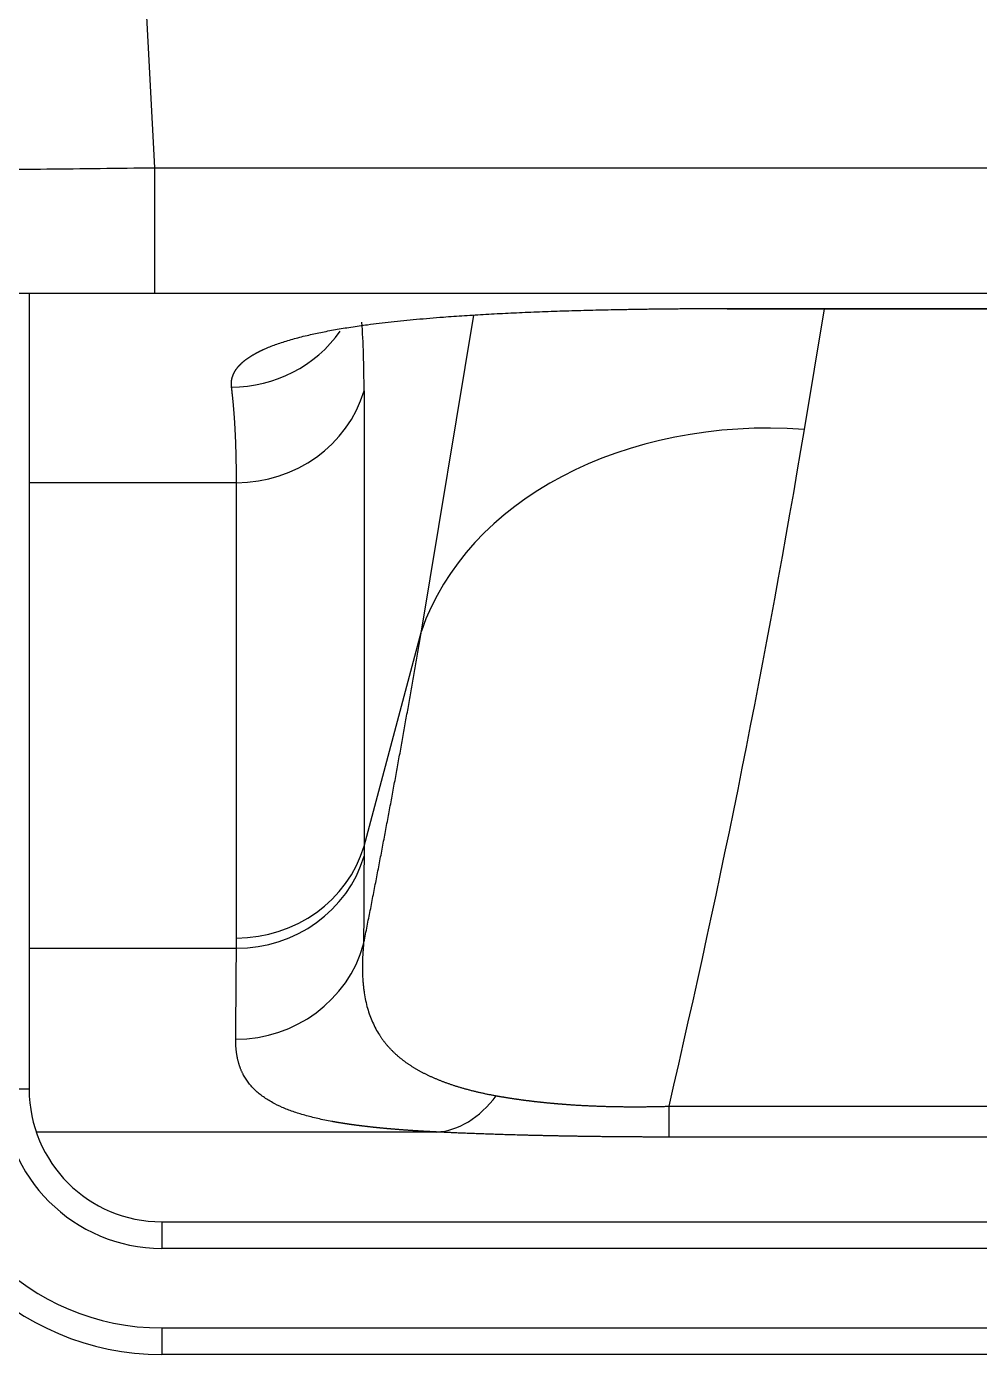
# Model space of a CAD drawing. Header units: millimetres. Extents: x 6110 to 6704, y -2661 to -1821.
# Drawn here: x 6238.11 to 6247.09, y -1881.63 to -1869.11 of the extents above; entities that cross this region are included whole.
import ezdxf

# ---------------------------------------------------------------- set-up
doc = ezdxf.new("R2010")
doc.units = ezdxf.units.MM
doc.header["$LTSCALE"] = 0.1
doc.linetypes.add('HIDDEN2', pattern=[4.762499999999999, 3.175, -1.5875])
doc.layers.add('1', color=4, linetype='HIDDEN2', lineweight=13)

msp = doc.modelspace()

# ---------------------------------------------------------------- linework, layer by layer
at = {"layer": '1', "color": 7, "linetype": 'Continuous', "lineweight": -3}
for p, q in [((6238.571747945783, -1856.288666154085), (6239.313483359177, -1870.441820963183)), ((6239.313483359178, -1870.441820963185), (6239.313483359178, -1871.626401017881)), ((6239.313483359178, -1870.441820963183), (6322.024459092246, -1870.441820963183)), ((6239.313483359178, -1871.626401017879), (6235.568622603846, -1871.626401017879)), ((6238.132416895454, -1871.626401017879), (6238.132416895454, -1879.126401017879)), ((6322.024459092246, -1871.626401017879), (6239.313483359178, -1871.626401017879)), ((6241.830967427177, -1874.80959874554), (6242.326267404786, -1871.832616092015)), ((6244.713175635257, -1871.768452024427), (6244.713175635257, -1871.773187057978)), ((6244.713175635257, -1871.768452024427), (6321.55165815525, -1871.768452024427)), ((6244.713175635257, -1871.773187057978), (6321.55165815525, -1871.773187057978)), ((6245.628574302629, -1871.773179545908), (6245.439849443963, -1872.907503502978)), ((6241.290375526855, -1872.543489120284), (6241.290375526855, -1876.834572709279)), ((6240.08741485459, -1873.410495497905), (6238.132398863782, -1873.410495497905)), ((6240.087414854591, -1877.7015790869), (6240.08741485459, -1873.410495497905)), ((6241.290375526853, -1876.834572709275), (6241.830967427181, -1874.809598745517)), ((6238.132374013162, -1877.797439526428), (6240.087038793758, -1877.797439526428)), ((6238.132416895454, -1879.126401017879), (6237.882416895454, -1879.126401017879)), ((6244.162794788049, -1879.286861292004), (6244.162794788049, -1879.577592656548)), ((6244.162794788048, -1879.286861292002), (6252.286743196752, -1879.286861292002)), ((6241.974260410793, -1879.53014155975), (6238.199441328035, -1879.53014155975)), ((6252.430443678273, -1879.577592656547), (6244.162794788048, -1879.577592656547)), ((6239.382416895455, -1880.376401017881), (6239.382416895455, -1880.626401017881)), ((6239.382416895454, -1880.376401017879), (6313.833940332955, -1880.376401017879)), ((6313.823752832955, -1880.626401017879), (6239.382416895454, -1880.626401017879)), ((6239.382416895455, -1881.376401017881), (6239.382416895455, -1881.626401017881)), ((6239.382416895454, -1881.376401017879), (6313.798284082955, -1881.376401017879)), ((6313.790643457955, -1881.626401017879), (6239.382416895454, -1881.626401017879))]:
    msp.add_line(p, q, dxfattribs=at)
for radius in [2.5, 2.25, 1.5, 1.25]:
    msp.add_arc((6239.382416895458, -1879.126401017879), radius, 180, 270, dxfattribs=at)
for centre, major_axis, ratio, start_param, end_param in [((6240.04107635172, -1871.290511627235), (-1.241062771638736, -0.1492085682941141), 0.976081207055975, 1.453979830173285, 2.415565129908322), ((6230.348390336237, -1909.449924769618), (-10.49138143864425, -38.7408596218387), 0.080218279877828, 2.853610141140693, 2.91413522854262), ((6240.087414852515, -1872.21996531405), (-1.25, 0), 0.9524241471993221, 1.570796326794857, 2.866384074976301), ((6245.439849443963, -1875.780170164674), (3.699151122338584, -0.6154518454771276), 0.7617009710630863, 1.696853502708882, 3.013416033281073), ((6240.087414854617, -1876.511048902915), (1.25, 0), 0.9524241471993221, 4.71238898038465, 6.00797672856875), ((6240.087038793758, -1876.606909342429), (-1.249961650251246, 0.00979147083847996), 0.9524214328746785, 1.578256902614751, 2.874608673165201), ((6240.080621893901, -1877.435965026355), (-1.249964162766945, 0.009465294413267397), 0.9752932842386219, 1.578181554721037, 2.880761836150688), ((6241.974260410791, -1878.281854641307), (-0.06078867897734493, -1.248521019650126), 0.6802000232027375, 0.07145787887024942, 0.7919103728012787)]:
    msp.add_ellipse(centre, major_axis=major_axis, ratio=ratio, start_param=start_param, end_param=end_param, dxfattribs=at)
for points, degree, knots in [([(6234.416805230513, -1870.453450284906), (6234.41942503519, -1870.453590887388), (6234.422096313691, -1870.45373056634), (6234.458954942105, -1870.455608978952), (6234.501145190609, -1870.457202081357), (6234.600565755817, -1870.46007550115), (6234.657795262361, -1870.461355852935), (6234.786118252101, -1870.463598733037), (6234.857210953803, -1870.464561299474), (6235.012001924826, -1870.46617703849), (6235.095699451047, -1870.466830251903), (6235.274382249969, -1870.467847994362), (6235.369366825889, -1870.468212566012), (6235.569268118652, -1870.468684759143), (6235.674187015359, -1870.468792424132), (6235.892572401627, -1870.468792267794), (6236.007626913292, -1870.468684493412), (6236.248877374603, -1870.46821215538), (6236.375073510513, -1870.467847548199), (6236.637857500731, -1870.466829787504), (6236.774445471469, -1870.466176591363), (6237.057090818669, -1870.464560918256), (6237.203148231428, -1870.463598400433), (6237.503635225708, -1870.461355627743), (6237.658064753343, -1870.460075334731), (6237.974024040922, -1870.457202022495), (6238.135553647251, -1870.455608968847), (6238.464269531972, -1870.452129705769), (6238.631455548267, -1870.450243466701), (6238.969875271093, -1870.446212927925), (6239.141108599387, -1870.444068604471), (6239.313483359178, -1870.441820963183)], 3, [0, 0, 0, 0, 0.00566449301910497, 0.00566449301910497, 0.07668845780345461, 0.07668845780345461, 0.1477124225878043, 0.1477124225878043, 0.2187363873721539, 0.2187363873721539, 0.2897603521565035, 0.2897603521565035, 0.3607843169408532, 0.3607843169408532, 0.4318082817252029, 0.4318082817252029, 0.5028322465095525, 0.5028322465095525, 0.5738562112939022, 0.5738562112939022, 0.6448801760782518, 0.6448801760782518, 0.7159041408626015, 0.7159041408626015, 0.786928105646951, 0.786928105646951, 0.8579520704313007, 0.8579520704313007, 0.9289760352156503, 0.9289760352156503, 1, 1, 1, 1]), ([(6240.04107635172, -1872.511024188223), (6240.040920785344, -1872.509725439526), (6240.040609779221, -1872.507128999292), (6240.040221005882, -1872.503246258741), (6240.03988940831, -1872.499374258462), (6240.039620540183, -1872.495513719947), (6240.039412915188, -1872.491664427562), (6240.039266931118, -1872.487826416488), (6240.039182481514, -1872.483999654789), (6240.039159594875, -1872.480184128501), (6240.03919826358, -1872.47637981886), (6240.039298489674, -1872.472586708398), (6240.039460272617, -1872.46880477931), (6240.039683612558, -1872.465034013891), (6240.039968509463, -1872.461274394418), (6240.040314963347, -1872.457525903185), (6240.04072297421, -1872.453788522492), (6240.041192542059, -1872.450062234645), (6240.041723666898, -1872.446347021962), (6240.042316348729, -1872.442642866765), (6240.042970587558, -1872.438949751387), (6240.043686383387, -1872.435267658168), (6240.044463736222, -1872.431596569457), (6240.045302646065, -1872.42793646761), (6240.046203112919, -1872.424287334992), (6240.04716513679, -1872.420649153977), (6240.048188717678, -1872.417021906945), (6240.049273855589, -1872.413405576287), (6240.050420550527, -1872.4098001444), (6240.051628802492, -1872.406205593691), (6240.052898611488, -1872.402621906574), (6240.054229977519, -1872.399049065473), (6240.055622900586, -1872.395487052819), (6240.057077380694, -1872.391935851051), (6240.058593417843, -1872.388395442618), (6240.060171012038, -1872.384865809977), (6240.061810163279, -1872.381346935592), (6240.06351087157, -1872.377838801938), (6240.065273136912, -1872.374341391497), (6240.067096959307, -1872.370854686758), (6240.068982338757, -1872.367378670222), (6240.070929275265, -1872.363913324396), (6240.072937768831, -1872.360458631797), (6240.075007819458, -1872.357014574949), (6240.077139427146, -1872.353581136386), (6240.079332591897, -1872.350158298651), (6240.081587313712, -1872.346746044293), (6240.083903592591, -1872.343344355872), (6240.086281428537, -1872.339953215958), (6240.08872082155, -1872.336572607126), (6240.09122177163, -1872.333202511963), (6240.09378427878, -1872.329842913062), (6240.096408342997, -1872.326493793028), (6240.099093964283, -1872.323155134471), (6240.101841142638, -1872.319826920013), (6240.104649878062, -1872.316509132284), (6240.107520170556, -1872.313201753921), (6240.110452020119, -1872.309904767573), (6240.11344542675, -1872.306618155895), (6240.11650039045, -1872.303341901552), (6240.119616911217, -1872.300075987218), (6240.122794989052, -1872.296820395577), (6240.126034623952, -1872.29357510932), (6240.129335815918, -1872.290340111149), (6240.132698564949, -1872.287115383772), (6240.136122871042, -1872.283900909909), (6240.139608734198, -1872.280696672289), (6240.143156154413, -1872.277502653646), (6240.146765131688, -1872.274318836729), (6240.150435666021, -1872.271145204291), (6240.154167757408, -1872.267981739098), (6240.157961405849, -1872.264828423922), (6240.161816611341, -1872.261685241545), (6240.165733373883, -1872.258552174761), (6240.169711693473, -1872.255429206368), (6240.173751570106, -1872.252316319178), (6240.177853003783, -1872.249213496009), (6240.182015994498, -1872.24612071969), (6240.186240542251, -1872.243037973058), (6240.190526647038, -1872.23996523896), (6240.194874308855, -1872.236902500254), (6240.199283527701, -1872.233849739803), (6240.20375430357, -1872.230806940482), (6240.208286636462, -1872.227774085177), (6240.212880526372, -1872.22475115678), (6240.217535973296, -1872.221738138195), (6240.222252977231, -1872.218735012333), (6240.227031538173, -1872.215741762116), (6240.231871656118, -1872.212758370475), (6240.236773331062, -1872.209784820351), (6240.241736563001, -1872.206821094694), (6240.246761351931, -1872.203867176462), (6240.251847697848, -1872.200923048625), (6240.256995600747, -1872.197988694162), (6240.262205060624, -1872.19506409606), (6240.267476077474, -1872.192149237316), (6240.272808651293, -1872.189244100938), (6240.278202782075, -1872.186348669943), (6240.283658469815, -1872.183462927356), (6240.289175714513, -1872.180586856213), (6240.294754516146, -1872.177720439559), (6240.300394874773, -1872.174863660452), (6240.306096790153, -1872.172016501947), (6240.311860263154, -1872.169178947154), (6240.317685290519, -1872.166350979026), (6240.323571884377, -1872.163532581142), (6240.329519999409, -1872.160723734793), (6240.335529804841, -1872.157924429864), (6240.355088791577, -1872.148936290113), (6240.389512631449, -1872.13402850176), (6240.441463830623, -1872.113714161064), (6240.496806603348, -1872.094095134739), (6240.555541771357, -1872.075154400867), (6240.617668790134, -1872.056874862583), (6240.683188495435, -1872.039239610513), (6240.769473049995, -1872.017944015043), (6240.879740879607, -1871.993724282705), (6241.018084734835, -1871.967467162419), (6241.165597482309, -1871.943207043028), (6241.304878609288, -1871.923310231898), (6241.432573259306, -1871.907073277476), (6241.546059650163, -1871.893941217421), (6241.663337253035, -1871.881587753048), (6241.784409469649, -1871.869980048223), (6241.909275813123, -1871.859086058394), (6242.059006667007, -1871.847202658085), (6242.235027859499, -1871.834804083588), (6242.438970241009, -1871.822411559232), (6242.648367190191, -1871.811501185149), (6242.86273303341, -1871.801999679416), (6243.081836619957, -1871.793813548043), (6243.305477863112, -1871.786863463846), (6243.533974887541, -1871.781072062732), (6243.699438610385, -1871.77774689596), (6243.799025910155, -1871.776019345301), (6243.831229571251, -1871.775481843533), (6243.863466096367, -1871.774964802142), (6243.895735614272, -1871.774468118104), (6243.92803809022, -1871.773991694198), (6243.960373533263, -1871.7735354365), (6243.992741940719, -1871.773099255055), (6244.02514331305, -1871.772683063696), (6244.057577649871, -1871.772286780094), (6244.090044951025, -1871.771910325748), (6244.122545216293, -1871.77155362598), (6244.155078445475, -1871.771216609944), (6244.187644638362, -1871.77089921062), (6244.220243794749, -1871.770601364818), (6244.25287591443, -1871.770323013176), (6244.285540997201, -1871.77006410016), (6244.318239042857, -1871.769824574067), (6244.350970051195, -1871.769604387017), (6244.383734022013, -1871.769403494976), (6244.416530955109, -1871.769221857681), (6244.449360850284, -1871.769059438916), (6244.482223707341, -1871.768916205484), (6244.515119526083, -1871.768792131034), (6244.548048306316, -1871.76868718179), (6244.581010047845, -1871.768601369845), (6244.61400475049, -1871.768534554047), (6244.64703241403, -1871.768487184019), (6244.680093038402, -1871.768457519802), (6244.70214460191, -1871.7684538568), (6244.713175635257, -1871.768452024427)], 3, [0, 0, 0, 0, 0.002385901416843766, 0.004769860750149167, 0.007151905462588233, 0.009532063083109046, 0.01191036120618849, 0.01428682749107853, 0.01666148966103632, 0.01903437550256077, 0.02140551286459208, 0.02377492965772589, 0.02614265385340786, 0.02850871348311038, 0.0308731366375048, 0.03323595146563749, 0.03559718617406098, 0.03795686902600353, 0.04031502834048976, 0.04267169249146113, 0.0450268899069135, 0.04738064906796346, 0.04973299850799148, 0.05208396681168803, 0.05443358261415922, 0.05678187459999855, 0.05912887150232536, 0.06147460210184114, 0.06381909522591123, 0.06616237974753354, 0.0685044845844475, 0.07084543869806939, 0.07318527109257435, 0.0755240108138549, 0.07786168694854548, 0.08019832862297215, 0.0825339650022099, 0.08486862528895399, 0.08720233872258665, 0.08953513457806442, 0.0918670421649222, 0.09419809082618559, 0.0965283099373408, 0.09885772890523933, 0.1011863771670743, 0.1035142841892463, 0.1058414794663374, 0.1081679925199667, 0.1104938528977776, 0.1128190901722557, 0.11514373393968, 0.1174678138190093, 0.1197913594507581, 0.1221144004958926, 0.1244369666347207, 0.1267590875657416, 0.1290807930045559, 0.1314021126827132, 0.1337230763465899, 0.136043713756249, 0.1383640546843136, 0.1406841289148164, 0.1430039662420658, 0.1453235964694882, 0.1476430494085106, 0.1499623548773792, 0.1522815427000386, 0.1546006427049731, 0.1569196847240446, 0.1592386985913717, 0.1615577141421387, 0.1638767612114832, 0.166195869633309, 0.1685150692391645, 0.1708343898570766, 0.1731538613104013, 0.1754735134166818, 0.1777933759864855, 0.1801134788222828, 0.1824338517172746, 0.1847545244542607, 0.1870755268045007, 0.1893968885265744, 0.1917186393652445, 0.194040809050309, 0.1963634272954984, 0.1986865237973221, 0.2010101282339554, 0.2033342702641142, 0.2056589795259365, 0.2079842856358741, 0.2103102181875707, 0.2126368067507824, 0.2149640808702522, 0.217292070064607, 0.2196208038253078, 0.2219503116155166, 0.2242806228690418, 0.2266117669892642, 0.2289437733480499, 0.231276671284704, 0.2336104901049069, 0.2359452590796578, 0.2382810074442427, 0.2406177643971801, 0.2429555590991941, 0.2452944206722111, 0.2476343781983068, 0.2499754607187162, 0.2679218717011362, 0.2858133577583589, 0.3036641485508275, 0.3214885712037452, 0.3393010164691639, 0.3571159041254131, 0.3749476480261458, 0.4063032830892424, 0.4374783931520652, 0.4685540453369581, 0.49961208562241, 0.52038673271613, 0.5411449901241984, 0.5619123190404032, 0.5827141473523433, 0.6035757767996995, 0.6245222924218241, 0.6558765410590576, 0.6870652093851948, 0.718173377109921, 0.7492867843996922, 0.7802808644991245, 0.8113772441362981, 0.8426581073164857, 0.8742041962634185, 0.8785331167310497, 0.8828608898116562, 0.8871877133915278, 0.8915137854872592, 0.8958393042186443, 0.900164467781524, 0.9044894744205653, 0.9088145224020118, 0.9131398099864264, 0.9174655354014255, 0.9217918968144401, 0.9261190923055284, 0.9304473198402292, 0.9347767772425152, 0.9391076621678232, 0.9434401720762166, 0.9477745042056662, 0.9521108555454968, 0.9564494228099893, 0.9607904024121748, 0.9651339904378355, 0.96948038261972, 0.973829774311996, 0.9781823604649543, 0.9825383355999878, 0.9868978937848426, 0.9912612286091768, 0.9956285331604264, 1, 1, 1, 1]), ([(6240.087414854592, -1873.410495497905), (6240.087413269163, -1873.405827436279), (6240.087410098278, -1873.396491224369), (6240.087384451272, -1873.382554940004), (6240.087343511329, -1873.368668321875), (6240.087285778484, -1873.354836286516), (6240.087211654665, -1873.341057546785), (6240.087121032172, -1873.327332477758), (6240.087013939863, -1873.313661009008), (6240.086890370006, -1873.300043189384), (6240.086750324671, -1873.286479035673), (6240.086593803306, -1873.272968573157), (6240.086420806058, -1873.259511824737), (6240.086231332886, -1873.246108813855), (6240.086025383804, -1873.232759563708), (6240.085802958806, -1873.219464097458), (6240.085564057894, -1873.206222438176), (6240.085308681068, -1873.193034608856), (6240.085036828328, -1873.179900632414), (6240.084748499673, -1873.166820531687), (6240.084443695105, -1873.153794329431), (6240.084122414622, -1873.140822048324), (6240.083784658224, -1873.127903710966), (6240.083430425912, -1873.115039339874), (6240.083059717687, -1873.102228957489), (6240.082672533547, -1873.089472586171), (6240.082268873493, -1873.076770248201), (6240.081848737525, -1873.064121965781), (6240.081412125642, -1873.051527761032), (6240.080959037845, -1873.038987655996), (6240.080489474134, -1873.026501672637), (6240.080003434508, -1873.014069832836), (6240.079500918969, -1873.001692158398), (6240.078981927515, -1872.989368671046), (6240.078446460147, -1872.977099392423), (6240.077894516865, -1872.964884344092), (6240.077326097668, -1872.952723547539), (6240.076741202558, -1872.940617024166), (6240.076139831534, -1872.928564795298), (6240.075521984594, -1872.916566882179), (6240.074887661741, -1872.904623305971), (6240.074236862974, -1872.892734087759), (6240.073569588291, -1872.880899248547), (6240.072885837695, -1872.869118809258), (6240.072185611185, -1872.857392790734), (6240.071468908761, -1872.845721213739), (6240.070735730422, -1872.834104098954), (6240.069986076169, -1872.822541466983), (6240.069219946002, -1872.811033338346), (6240.068437339921, -1872.799579733485), (6240.067638257925, -1872.788180672761), (6240.066822700015, -1872.776836176452), (6240.065990666191, -1872.765546264761), (6240.065142156453, -1872.754310957804), (6240.064277170801, -1872.743130275621), (6240.063395709234, -1872.732004238169), (6240.062497771753, -1872.720932865325), (6240.061583358358, -1872.709916176884), (6240.060652469049, -1872.698954192563), (6240.059705103826, -1872.688046931995), (6240.058741262687, -1872.677194414735), (6240.057760945636, -1872.666396660253), (6240.05676415267, -1872.655653687943), (6240.055750883789, -1872.644965517114), (6240.054721138994, -1872.634332166997), (6240.053674918287, -1872.623753656733), (6240.052612221658, -1872.613230005423), (6240.051533049145, -1872.602761231919), (6240.050437400601, -1872.592347355627), (6240.04932527658, -1872.581988393505), (6240.048196675015, -1872.571684371253), (6240.047051603618, -1872.561435281566), (6240.045890033604, -1872.551241239931), (6240.044712072411, -1872.541101903168), (6240.043517319054, -1872.531018639554), (6240.042307270091, -1872.520986429461), (6240.041486661712, -1872.514344966612), (6240.04107635172, -1872.511024188223)], 3, [0, 0, 0, 0, 0.01332243440347683, 0.02664512183478971, 0.03996806400290448, 0.05329126261669034, 0.06661471938490786, 0.07993843601622931, 0.09326241421921967, 0.1065866557023544, 0.1199111621739889, 0.133235935342402, 0.1465609769157381, 0.1598862886020671, 0.1732118721093453, 0.1865377291454166, 0.1998638614180355, 0.2131902706348273, 0.2265169585033364, 0.2398439267309851, 0.253171177025075, 0.2664987110928519, 0.2798265306413835, 0.2931546373776779, 0.306483033008616, 0.3198117192409494, 0.3331406977813622, 0.3464699703363847, 0.3597995386124351, 0.3731294043158705, 0.3864595691528712, 0.3997900348295179, 0.4131208030518163, 0.4264518755255924, 0.4397832539566063, 0.4531149400504679, 0.4664469355127119, 0.4797792420486915, 0.4931118613636923, 0.5064447951628571, 0.519778045151221, 0.533111613033681, 0.5464455005150363, 0.5597797092999303, 0.5731142410929069, 0.5864490975983795, 0.5997842805206415, 0.6131197915638567, 0.6264556324320616, 0.6397918048291749, 0.6531283104589793, 0.6664651510251325, 0.6798023282311629, 0.693139843780462, 0.706477699376317, 0.7198158967218524, 0.7331544375200946, 0.7464933234739145, 0.7598325562860512, 0.7731721376591277, 0.7865120692956243, 0.7998523528978645, 0.8131929901680836, 0.8265339828083577, 0.839875332520602, 0.8532170410066436, 0.866559109968138, 0.8799015411066182, 0.8932443361234601, 0.9065874967199243, 0.9199310245971295, 0.933274921456019, 0.9466191889974399, 0.959963828922072, 0.9733088429304813, 0.9866542327230308, 1, 1, 1, 1]), ([(6241.285926706617, -1877.759491036113), (6241.290916787891, -1877.73449894379), (6241.30089265037, -1877.68453629541), (6241.315779872762, -1877.609616779731), (6241.330602861884, -1877.5347564069), (6241.345356580339, -1877.459954987058), (6241.360042359653, -1877.385213053079), (6241.374659827211, -1877.310530943939), (6241.389209066602, -1877.235909050001), (6241.403690039519, -1877.161347747382), (6241.418102740454, -1877.086847415514), (6241.432447155307, -1877.012408432444), (6241.446723272462, -1876.938031176097), (6241.460931079822, -1876.863716023935), (6241.475070565607, -1876.789463353045), (6241.489141718139, -1876.715273540122), (6241.503144525902, -1876.641146961474), (6241.517078977526, -1876.567083993013), (6241.530945061792, -1876.493085010267), (6241.544742767634, -1876.419150388372), (6241.558472084137, -1876.345280502075), (6241.57213300054, -1876.271475725735), (6241.585725506236, -1876.197736433323), (6241.599249590769, -1876.124062998421), (6241.612705243847, -1876.050455794221), (6241.626092455325, -1875.97691519353), (6241.639411215221, -1875.903441568767), (6241.652661513709, -1875.830035291963), (6241.665843341123, -1875.756696734762), (6241.678956687952, -1875.683426268421), (6241.692001544859, -1875.610224263812), (6241.70497790262, -1875.537091091415), (6241.717885752348, -1875.464027121346), (6241.730725084674, -1875.391032723256), (6241.743495892782, -1875.3181082667), (6241.756198161124, -1875.245254119773), (6241.768831907455, -1875.172470654188), (6241.78139702624, -1875.099758226357), (6241.793893872085, -1875.02711724789), (6241.806321085907, -1874.954547922902), (6241.818683694592, -1874.882051226832), (6241.82687434126, -1874.833740774757), (6241.830967427185, -1874.80959874551)], 3, [0, 0, 0, 0, 0.02546005633656423, 0.05089817315231512, 0.07631421708674084, 0.1017080550955536, 0.127079554449482, 0.1524285827332432, 0.1777550078443741, 0.2030586979921621, 0.2283395216965511, 0.2535973477870155, 0.2788320454014822, 0.3040434839852438, 0.3292315332898361, 0.3543960633719948, 0.3795369445925679, 0.4046540476153814, 0.4297472434062131, 0.4548164032317424, 0.479861398658373, 0.5048821015512986, 0.5298783840733117, 0.5548501186838349, 0.579797178137821, 0.6047194354847063, 0.6296167640673179, 0.6544890375209008, 0.6793361297720308, 0.7041579150375222, 0.7289542678234846, 0.7537250629242045, 0.7784701754211654, 0.8031894806819795, 0.8278828543593981, 0.852550172390248, 0.8771913109944395, 0.9018061466739502, 0.926394556211788, 0.950956416671014, 0.9754916053937173, 1, 1, 1, 1]), ([(6241.290375526336, -1876.834572518422), (6241.290375544512, -1876.834579200715), (6241.290375559328, -1876.834584647569), (6241.290462443835, -1876.866527855615), (6241.29042192455, -1876.898479907591), (6241.290255212451, -1876.930433191229)], 3, [0, 0, 0, 0, 3.38820243362646e-05, 3.38820243362646e-05, 1, 1, 1, 1]), ([(6241.290255212451, -1876.930433191229), (6241.29022906239, -1876.935444802237), (6241.290176789028, -1876.945462896135), (6241.290098808954, -1876.960401204808), (6241.290021195084, -1876.975264916218), (6241.289943975597, -1876.990048384139), (6241.289867143335, -1877.004753339376), (6241.28979070059, -1877.019379538976), (6241.289714647126, -1877.033927267916), (6241.289638983381, -1877.048396669808), (6241.289563709611, -1877.062787925955), (6241.289488826118, -1877.077101207455), (6241.289414333191, -1877.091336688007), (6241.289340231119, -1877.105494540488), (6241.289266520193, -1877.11957493787), (6241.289193200699, -1877.133578052971), (6241.289120272922, -1877.147504058523), (6241.289047737147, -1877.161353127155), (6241.288975593659, -1877.175125431394), (6241.288903842737, -1877.188821143666), (6241.288832484664, -1877.202440436297), (6241.288761519717, -1877.215983481511), (6241.288690948176, -1877.229450451429), (6241.288620770317, -1877.242841518072), (6241.288550986415, -1877.256156853355), (6241.288481596744, -1877.269396629096), (6241.288412601577, -1877.282561017005), (6241.288344001186, -1877.295650188693), (6241.28827579584, -1877.308664315666), (6241.288207985811, -1877.321603569326), (6241.288140571364, -1877.334468120973), (6241.288073552766, -1877.347258141802), (6241.288006930283, -1877.359973802905), (6241.287940704179, -1877.372615275269), (6241.287874874715, -1877.385182729776), (6241.287809442156, -1877.397676337204), (6241.287744406759, -1877.410096268226), (6241.287679768784, -1877.422442693411), (6241.28761552849, -1877.43471578322), (6241.287551686133, -1877.44691570801), (6241.287488241969, -1877.459042638032), (6241.287425196251, -1877.471096743432), (6241.287362549233, -1877.483078194247), (6241.287300301167, -1877.49498716041), (6241.287238452303, -1877.506823811747), (6241.287177002891, -1877.518588317976), (6241.28711595318, -1877.530280848707), (6241.287055303415, -1877.541901573446), (6241.286995053845, -1877.55345066159), (6241.286935204713, -1877.564928282425), (6241.286875756263, -1877.576334605133), (6241.286816708737, -1877.587669798786), (6241.286758062377, -1877.598934032349), (6241.286699817423, -1877.610127474676), (6241.286641974115, -1877.621250294514), (6241.28658453269, -1877.632302660497), (6241.286527493385, -1877.643284741164), (6241.286470856436, -1877.654196704895), (6241.286414622076, -1877.665038720138), (6241.286358790544, -1877.67581095457), (6241.286303362058, -1877.68651357823), (6241.286248336894, -1877.697146751821), (6241.286193715118, -1877.70771067032), (6241.286139497574, -1877.718205400467), (6241.2860856822, -1877.728631486304), (6241.286032277751, -1877.7389876929), (6241.285979252673, -1877.74927941326), (6241.285944215636, -1877.756088392613), (6241.285926706617, -1877.759491036113)], 3, [0, 0, 0, 0, 0.01567082652975595, 0.0313256179270221, 0.046964377100267, 0.06258710693794003, 0.07819381030874095, 0.09378449006195146, 0.1093591490275748, 0.1249177900166651, 0.1404604158215995, 0.1559870292162546, 0.1714976329563208, 0.1869922297794985, 0.2024708224057685, 0.2179334135376289, 0.233380005860368, 0.2488106020422073, 0.2642252047346101, 0.2796238165725098, 0.2950064401745367, 0.3103730781431864, 0.3257237330651201, 0.3410584075113315, 0.3563771040374358, 0.3716798251837881, 0.3869665734758104, 0.4022373514240865, 0.417492161524695, 0.4327310062593073, 0.4479538880954577, 0.4631608094867823, 0.4783517728730695, 0.4935267806806797, 0.5086858353225611, 0.5238289391985241, 0.5389560946954244, 0.5540673041873574, 0.5691625700358482, 0.5842418945900462, 0.5993052801868607, 0.614352729151236, 0.6293842437962393, 0.644399826423313, 0.659399479322394, 0.6743832047721519, 0.6893510050400941, 0.7043028823828, 0.7192388390460575, 0.7341588772649896, 0.749062999264359, 0.7639512072585556, 0.7788235034518917, 0.7936798900386755, 0.8085203692034482, 0.8233449431211007, 0.8381536139570035, 0.8529463838671548, 0.8677232549984522, 0.8824842294886878, 0.8972293094667497, 0.911958497052818, 0.9266717943584409, 0.9413692034867275, 0.9560507265324448, 0.9707163655821813, 0.9853661227144905, 1, 1, 1, 1]), ([(6240.080621893901, -1878.655083337385), (6240.080648168256, -1878.651494946473), (6240.080700729542, -1878.644316447325), (6240.080780256234, -1878.633468035757), (6240.080860307995, -1878.622557234757), (6240.080940932704, -1878.61157836494), (6240.081022117522, -1878.600532860534), (6240.081103865893, -1878.589420248459), (6240.081186176893, -1878.578240567209), (6240.081269050768, -1878.566993718252), (6240.081352487454, -1878.555679639946), (6240.081436486968, -1878.544298260907), (6240.081521049304, -1878.53284951251), (6240.081606174464, -1878.521333325544), (6240.081691862449, -1878.509749631102), (6240.081778113258, -1878.49809836035), (6240.08186492689, -1878.486379444585), (6240.081952303347, -1878.474592815221), (6240.082040242628, -1878.462738403796), (6240.082128744733, -1878.450816141968), (6240.082217809661, -1878.438825961516), (6240.082307437415, -1878.426767794345), (6240.082397627992, -1878.414641572481), (6240.082488381393, -1878.402447228074), (6240.082579697618, -1878.390184693399), (6240.082671576666, -1878.377853900855), (6240.08276401854, -1878.365454782968), (6240.082857023237, -1878.352987272388), (6240.082950590758, -1878.340451301892), (6240.083044721103, -1878.327846804386), (6240.083139414272, -1878.315173712901), (6240.083234670265, -1878.302431960598), (6240.083330489082, -1878.289621480767), (6240.083426870723, -1878.276742206825), (6240.083523815189, -1878.26379407232), (6240.083621322478, -1878.250777010931), (6240.083719392591, -1878.237690956468), (6240.083818025529, -1878.224535842871), (6240.08391722129, -1878.211311604214), (6240.084016979875, -1878.198018174702), (6240.084117301285, -1878.184655488672), (6240.084218185518, -1878.171223480599), (6240.084319632576, -1878.157722085087), (6240.084421642457, -1878.144151236879), (6240.084524215163, -1878.13051087085), (6240.084627350692, -1878.116800922014), (6240.084731049045, -1878.103021325519), (6240.084835310223, -1878.089172016651), (6240.084940134225, -1878.075252930833), (6240.08504552105, -1878.061264003627), (6240.0851514707, -1878.047205170734), (6240.085257983174, -1878.033076367993), (6240.085365058471, -1878.018877531382), (6240.085472696594, -1878.004608597021), (6240.085580897539, -1877.990269501172), (6240.085689661309, -1877.975860180234), (6240.085798987903, -1877.961380570761), (6240.085908877321, -1877.946830609399), (6240.086019329562, -1877.932210233132), (6240.086130344631, -1877.917519378358), (6240.08624192251, -1877.902757984339), (6240.086354063264, -1877.887925980336), (6240.086466766654, -1877.873023333637), (6240.086580033569, -1877.858049870204), (6240.086693860691, -1877.843005944497), (6240.086808260411, -1877.827889937912), (6240.08692318645, -1877.812707601247), (6240.087000252026, -1877.802529672224), (6240.087038793758, -1877.797439526429)], 3, [0, 0, 0, 0, 0.01491946028124468, 0.02984606067618848, 0.04477980118652977, 0.05972068181402914, 0.07466870256043937, 0.08962386342740669, 0.104586164416707, 0.1195556055300848, 0.1345321867692189, 0.1495159081358299, 0.1645067696316549, 0.1795047712583888, 0.1945099130177271, 0.2095221949114041, 0.2245416169411021, 0.2395681791085341, 0.2546018814154131, 0.2696427238634032, 0.2846907064542165, 0.2997458291895447, 0.3148080920710946, 0.3298774951005298, 0.3449540382795472, 0.3600377216098164, 0.3751285450930094, 0.3902265087308442, 0.4053316125249624, 0.4204438564770442, 0.435563240588755, 0.4506897648617708, 0.4658234292977517, 0.4809642338983749, 0.4961121786652992, 0.5112672636001712, 0.5264294887046573, 0.5415988539804071, 0.5567753594290675, 0.5719590050522959, 0.5871497908517324, 0.6023477168290282, 0.6175527829858245, 0.6327649893237587, 0.6479843358444628, 0.6632108225495904, 0.6784444494407627, 0.6936852165195959, 0.7089331237877531, 0.724188171246836, 0.7394503588984661, 0.7547196867442856, 0.7699961547858988, 0.7852797630249049, 0.8005705114629676, 0.8158684001016675, 0.8311734289426256, 0.8464855979874263, 0.861804907237699, 0.8771313566950455, 0.8924649463610541, 0.9078056762373417, 0.9231535463254953, 0.938508556627119, 0.953870707143768, 0.969239997877092, 0.9846164288286362, 1, 1, 1, 1]), ([(6241.286100616161, -1877.759528073393), (6241.285931299862, -1877.76110719306), (6241.285581415461, -1877.764370371747), (6241.285067764637, -1877.769353685101), (6241.284542038366, -1877.774603159318), (6241.28400818001, -1877.78011274659), (6241.283467243349, -1877.785884145195), (6241.282921273231, -1877.791916800293), (6241.282372173473, -1877.798210824897), (6241.281822037291, -1877.80476615153), (6241.281273052914, -1877.811582779025), (6241.280727532068, -1877.818660702801), (6241.280187903061, -1877.825999936596), (6241.279656714035, -1877.833600508138), (6241.279136633321, -1877.841462462455), (6241.278630450636, -1877.84958586318), (6241.278141078048, -1877.857970794587), (6241.27767155102, -1877.86661736357), (6241.277225029442, -1877.875525701792), (6241.276804798665, -1877.884695967935), (6241.276414270542, -1877.894128350061), (6241.276056984463, -1877.903823068093), (6241.275736608381, -1877.913780376415), (6241.275456939839, -1877.924000566536), (6241.275221906914, -1877.93448397009), (6241.27503556946, -1877.94523096107), (6241.274902119019, -1877.956241961629), (6241.274825883814, -1877.967517434589), (6241.274811313864, -1877.979057928095), (6241.27486304293, -1877.990863918807), (6241.27498565285, -1878.002936435564), (6241.275184588676, -1878.015274664928), (6241.275532234299, -1878.031042342653), (6241.276127711667, -1878.05002576792), (6241.277101306237, -1878.071983951203), (6241.278343965166, -1878.093626422113), (6241.27985522067, -1878.1149526438), (6241.281633209274, -1878.135965540236), (6241.283676371067, -1878.15666704182), (6241.285982950533, -1878.177059374236), (6241.288551319057, -1878.197144305226), (6241.294083659782, -1878.235842156224), (6241.304234884336, -1878.291828765082), (6241.322005307551, -1878.363305281938), (6241.343910090153, -1878.431247069426), (6241.369928339645, -1878.495789273836), (6241.400029060242, -1878.55706024191), (6241.425009575131, -1878.599616482289), (6241.441554237, -1878.625123104361), (6241.447949325382, -1878.634694576677), (6241.454466470721, -1878.644171982787), (6241.461105866056, -1878.653555396375), (6241.467867191214, -1878.662845636754), (6241.474750248864, -1878.672043320707), (6241.481754795285, -1878.681149114641), (6241.488880585437, -1878.690163667348), (6241.496127360994, -1878.699087627747), (6241.503494853572, -1878.70792164002), (6241.510982783906, -1878.716666344764), (6241.518590862114, -1878.725322378537), (6241.526318787674, -1878.73389037384), (6241.534166249477, -1878.742370958974), (6241.542132925872, -1878.750764757944), (6241.550218484701, -1878.759072390339), (6241.558422583358, -1878.767294471226), (6241.56674486883, -1878.775431611041), (6241.575184977753, -1878.78348441548), (6241.583742536463, -1878.791453485391), (6241.592417161063, -1878.799339416667), (6241.601208457469, -1878.807142800143), (6241.610116021478, -1878.814864221489), (6241.619139438839, -1878.822504261109), (6241.628278285307, -1878.830063494034), (6241.637532126721, -1878.837542489826), (6241.646900519074, -1878.844941812476), (6241.656383008583, -1878.852262020302), (6241.665979131772, -1878.859503665854), (6241.67568841554, -1878.866667295818), (6241.685510377253, -1878.873753450921), (6241.695444524821, -1878.880762665832), (6241.705490356782, -1878.887695469076), (6241.715647362393, -1878.894552382939), (6241.725915021715, -1878.901333923379), (6241.736292805711, -1878.908040599939), (6241.746780176333, -1878.914672915657), (6241.757376586625, -1878.921231366984), (6241.768081480813, -1878.927716443698), (6241.77889429441, -1878.934128628823), (6241.789814454318, -1878.940468398549), (6241.800841378929, -1878.946736222149), (6241.811974478236, -1878.952932561907), (6241.823213153934, -1878.959057873041), (6241.834556799536, -1878.965112603626), (6241.846004800478, -1878.971097194522), (6241.857556534239, -1878.977012079311), (6241.86921137045, -1878.982857684218), (6241.880968671017, -1878.988634428052), (6241.892827790233, -1878.994342722135), (6241.904788074901, -1878.999982970245), (6241.916848864456, -1879.005555568549), (6241.929009491088, -1879.011060905548), (6241.941269279866, -1879.016499362016), (6241.953627548862, -1879.021871310948), (6241.966083609284, -1879.027177117502), (6241.978636765601, -1879.032417138953), (6241.991286315671, -1879.037591724638), (6242.004031550878, -1879.042701215911), (6242.016871756261, -1879.047745946097), (6242.029806210651, -1879.052726240448), (6242.042834186802, -1879.0576424161), (6242.055954951528, -1879.062494782038), (6242.069167765844, -1879.067283639054), (6242.082471885101, -1879.07200927971), (6242.095866559124, -1879.076671988311), (6242.109351032356, -1879.081272040869), (6242.122924543996, -1879.085809705073), (6242.13658632814, -1879.090285240264), (6242.150335613926, -1879.094698897409), (6242.164171625674, -1879.09905091908), (6242.178093583035, -1879.103341539427), (6242.19210070113, -1879.107570984168), (6242.206192190697, -1879.111739470561), (6242.220367258235, -1879.115847207402), (6242.234625106156, -1879.119894395), (6242.248964932921, -1879.123881225176), (6242.263385933194, -1879.127807881249), (6242.277887297989, -1879.13167453803), (6242.292468214811, -1879.13548136182), (6242.307127867814, -1879.139228510407), (6242.321865437933, -1879.142916133063), (6242.336680103048, -1879.146544370548), (6242.351571038125, -1879.150113355113), (6242.366537415333, -1879.153623210513), (6242.381578404354, -1879.157074051973), (6242.396693171885, -1879.160465986373), (6242.411880884199, -1879.163799111593), (6242.427140698364, -1879.167073518998), (6242.442471795415, -1879.170289284315), (6242.457873258282, -1879.173446501468), (6242.473344524241, -1879.176545157442), (6242.488883711216, -1879.179585595477), (6242.504493812326, -1879.182566801014), (6242.520159772072, -1879.185492745111), (6242.530704837619, -1879.18740217131), (6242.535962611335, -1879.188354211943)], 3, [0, 0, 0, 0, 0.002300266889417324, 0.004753396495068539, 0.007359467087984933, 0.01011855471207844, 0.01303073433748412, 0.01609608072473944, 0.01931466908152073, 0.02268657556816581, 0.02621187769088063, 0.02989065461042714, 0.03372298738600845, 0.03770895916918343, 0.04184865535830613, 0.04614216372178669, 0.05058957449610588, 0.05519098046329087, 0.05994647701147623, 0.06485616218122565, 0.0699201366998627, 0.07513850400537214, 0.08051137026142971, 0.0860388443643305, 0.09172103794273076, 0.09755806535095836, 0.1035500436562391, 0.1096970926201875, 0.1159993346750877, 0.122456894894801, 0.1290699009608695, 0.1358384831235383, 0.1427627741579414, 0.1550435446705922, 0.1672202391236235, 0.1792928560453438, 0.1912613949616574, 0.2031258564835646, 0.2148862423977292, 0.2265425557601672, 0.2380948009931927, 0.249542983985934, 0.2937328193450061, 0.3368571793048383, 0.3789202275598338, 0.4199262701078398, 0.4598797925144628, 0.4987855043478001, 0.5053585183438131, 0.5119013896227239, 0.5184141567535698, 0.5248968586669508, 0.5313495346649285, 0.5377722244311363, 0.544164968041215, 0.5505278059735752, 0.556860779120357, 0.5631639287987892, 0.5694372967628167, 0.5756809252150717, 0.5818948568191219, 0.588079134712077, 0.5942338025175632, 0.6003589043590007, 0.6064544848731741, 0.6125205892243634, 0.6185572631185237, 0.6245645528181535, 0.6305425051573256, 0.6364911675572162, 0.6424105880419435, 0.648300815254839, 0.6541618984752083, 0.6599938876353315, 0.6657968333380839, 0.6715707868747786, 0.677315800243676, 0.6830319261687057, 0.6887192181188591, 0.6943777303278358, 0.7000075178143558, 0.7056086364028274, 0.7111811427445128, 0.7167250943392198, 0.7222405495575319, 0.7277275676634629, 0.7331862088376452, 0.7386165342011975, 0.7440186058399011, 0.7493924868290852, 0.7547382412590329, 0.7600559342608947, 0.765345632033309, 0.7706074018694312, 0.7758413121847243, 0.7810474325451556, 0.7862258336962957, 0.7913765875927116, 0.7964997674281572, 0.8015954476664845, 0.8066637040729693, 0.8117046137464822, 0.8167182551522241, 0.8217047081551888, 0.8266640540542698, 0.8315963756170132, 0.8365017571151774, 0.8413802843608483, 0.8462320447433803, 0.8510571272669912, 0.8558556225890345, 0.8606276230591327, 0.8653732227588593, 0.870092517542273, 0.8747856050771863, 0.8794525848870768, 0.8840935583938264, 0.8887086289612204, 0.8932979019390702, 0.8978614847081915, 0.9023994867260782, 0.9069120195732846, 0.9113991970006188, 0.9158611349769833, 0.9202979517379859, 0.924709767835221, 0.9290967061863087, 0.9334588921256065, 0.9377964534555324, 0.9421095204987031, 0.9463982261505339, 0.9506627059326693, 0.9549030980468111, 0.9591195434293227, 0.9633121858062412, 0.9674811717489197, 0.9716266507300945, 0.9757487751805259, 0.9798477005458857, 0.983923585344224, 0.9879765912236247, 0.9920068830202683, 0.996014628816635, 1, 1, 1, 1]), ([(6241.974260410795, -1879.53014155975), (6241.970668559885, -1879.529959974403), (6241.963481391398, -1879.529596628451), (6241.952745400366, -1879.529044962808), (6241.942035643785, -1879.528488050947), (6241.93135571169, -1879.52792539334), (6241.920704640716, -1879.527357069899), (6241.910082689382, -1879.526783004786), (6241.899489788311, -1879.5262031637), (6241.888925956123, -1879.525617500936), (6241.878391187819, -1879.525025973588), (6241.867885484741, -1879.524428537743), (6241.857408846528, -1879.523825149497), (6241.846961273273, -1879.523215764687), (6241.836542764953, -1879.522600338962), (6241.826153321573, -1879.521978827759), (6241.815792943128, -1879.521351186316), (6241.805461629618, -1879.520717369666), (6241.795159381041, -1879.520077332638), (6241.784886197396, -1879.519431029859), (6241.774642078682, -1879.518778415749), (6241.764427024895, -1879.518119444528), (6241.754241036034, -1879.517454070209), (6241.744084112097, -1879.516782246604), (6241.733956253081, -1879.516103927321), (6241.723857458984, -1879.515419065764), (6241.713787729804, -1879.514727615133), (6241.703747065537, -1879.514029528427), (6241.693735466181, -1879.513324758438), (6241.683752931734, -1879.512613257756), (6241.673799462193, -1879.511894978771), (6241.663875057552, -1879.511169873664), (6241.653979717811, -1879.510437894417), (6241.644113442966, -1879.509698992807), (6241.634276233013, -1879.508953120409), (6241.624468087949, -1879.508200228593), (6241.61468900777, -1879.507440268528), (6241.604938992473, -1879.506673191178), (6241.595218042054, -1879.505898947306), (6241.585526156508, -1879.505117487469), (6241.575863335833, -1879.504328762025), (6241.566229580024, -1879.503532721126), (6241.556624889076, -1879.502729314722), (6241.547049262987, -1879.501918492561), (6241.537502701752, -1879.501100204186), (6241.527985205366, -1879.500274398941), (6241.518496773825, -1879.499441025963), (6241.509037407124, -1879.498600034189), (6241.49960710526, -1879.497751372353), (6241.490205868227, -1879.496894988986), (6241.480833696021, -1879.496030832417), (6241.471490588637, -1879.495158850771), (6241.462176546071, -1879.494278991973), (6241.452891568317, -1879.493391203743), (6241.443635655371, -1879.4924954336), (6241.434408807228, -1879.491591628861), (6241.425211023882, -1879.490679736641), (6241.41604230533, -1879.48975970385), (6241.406902651566, -1879.488831477199), (6241.397792062584, -1879.487895003196), (6241.38871053838, -1879.486950228146), (6241.379658078949, -1879.485997098153), (6241.370634684285, -1879.485035559118), (6241.361640354382, -1879.484065556741), (6241.352675089237, -1879.48308703652), (6241.343738888842, -1879.48209994375), (6241.334831753195, -1879.481104223526), (6241.325953682288, -1879.48009982074), (6241.317104676115, -1879.479086680083), (6241.308284734674, -1879.478064746042), (6241.299493857957, -1879.477033962908), (6241.290732045958, -1879.475994274764), (6241.281999298673, -1879.474945625495), (6241.273295616097, -1879.473887958784), (6241.264620998223, -1879.472821218114), (6241.255975445046, -1879.471745346764), (6241.247358956561, -1879.470660287813), (6241.238771532761, -1879.469565984139), (6241.230213173642, -1879.468462378419), (6241.221683879198, -1879.467349413128), (6241.213183649424, -1879.466227030542), (6241.204712484313, -1879.465095172733), (6241.19627038386, -1879.463953781574), (6241.18785734806, -1879.462802798737), (6241.179473376907, -1879.461642165693), (6241.171118470395, -1879.460471823713), (6241.162792628519, -1879.459291713866), (6241.154495851274, -1879.45810177702), (6241.146228138653, -1879.456901953846), (6241.137989490652, -1879.455692184809), (6241.129779907264, -1879.454472410179), (6241.121599388484, -1879.453242570023), (6241.113447934307, -1879.452002604206), (6241.105325544727, -1879.450752452397), (6241.097232219739, -1879.449492054061), (6241.089167959336, -1879.448221348465), (6241.081132763515, -1879.446940274675), (6241.073126632268, -1879.445648771558), (6241.06514956559, -1879.444346777781), (6241.057201563478, -1879.443034231809), (6241.049282625922, -1879.441711071911), (6241.041392752927, -1879.440377236152), (6241.033531944456, -1879.439032662407), (6241.025700200618, -1879.43767728832), (6241.017897520976, -1879.436311051444), (6241.010123907145, -1879.434933888737), (6241.002379353054, -1879.433545738431), (6240.994663881399, -1879.432146533052), (6240.942933418755, -1879.422655073277), (6240.851082825275, -1879.403794282716), (6240.729166809926, -1879.372853538655), (6240.617632053822, -1879.337789831356), (6240.516468731609, -1879.298238390955), (6240.439918159314, -1879.260771063969), (6240.382409241611, -1879.227183967546), (6240.340105907707, -1879.199065661843), (6240.301025740589, -1879.169348386945), (6240.265162488848, -1879.137974855671), (6240.232517727883, -1879.104886811228), (6240.203090744189, -1879.070025104561), (6240.176882072295, -1879.03332983466), (6240.159783896475, -1879.00463262984), (6240.149426847914, -1878.985017384571), (6240.144498665516, -1878.975203736082), (6240.139753345606, -1878.965255798625), (6240.135191002217, -1878.955172261879), (6240.130811604479, -1878.944951819929), (6240.126615160657, -1878.934593157594), (6240.12260166845, -1878.924094954142), (6240.118771128415, -1878.913455882316), (6240.115123540342, -1878.902674608619), (6240.111658904231, -1878.891749793267), (6240.10837722003, -1878.880680090228), (6240.105278487702, -1878.869464147235), (6240.102362707211, -1878.858100605817), (6240.099629878524, -1878.846588101309), (6240.09708000161, -1878.834925262888), (6240.094713076438, -1878.823110713584), (6240.092529102991, -1878.811143070306), (6240.090528081212, -1878.799020943888), (6240.08871001119, -1878.78674293901), (6240.087074892495, -1878.774307654604), (6240.085622726649, -1878.761713682461), (6240.084353507837, -1878.74895961257), (6240.083267257843, -1878.736044013158), (6240.082363894697, -1878.722965505869), (6240.081643726502, -1878.709722483234), (6240.081105594921, -1878.696314170945), (6240.080753854459, -1878.682736634535), (6240.080572135476, -1878.668997791448), (6240.080605281153, -1878.659728928901), (6240.080621893901, -1878.655083337385)], 3, [0, 0, 0, 0, 0.002190301843327623, 0.004382717650250654, 0.006577278722981149, 0.008774016272051467, 0.01097296141529509, 0.01317414517693441, 0.0153775984866221, 0.01758335217855692, 0.01979143699054517, 0.0220018835631634, 0.02421472243886903, 0.02642998406117801, 0.02864769877383102, 0.03086789681998292, 0.03309060834141958, 0.03531586337779646, 0.03754369186588894, 0.03977412363881963, 0.04200718842539784, 0.04424291584939583, 0.04648133542886563, 0.04872247657549536, 0.0509663685939281, 0.05321304068120473, 0.05546252192607327, 0.05771484130847526, 0.05997002769890034, 0.06222810985792236, 0.06448911643555846, 0.06675307597083892, 0.06902001689123327, 0.07128996751224843, 0.07356295603685933, 0.07583901055515711, 0.07811815904382267, 0.08040042936581114, 0.08268584926984211, 0.08497444639011877, 0.0872662482458736, 0.08956128224109167, 0.0918595756641105, 0.09416115568736454, 0.09646604936701773, 0.09877428364273703, 0.1010858853373758, 0.1034008811567587, 0.1057192976893796, 0.1080411614062739, 0.1103664986607032, 0.1126953356880314, 0.1150276986055121, 0.1173636134121402, 0.119703105988494, 0.1220462020965869, 0.1243929273797661, 0.1267433073625901, 0.129097367450735, 0.131455132930909, 0.1338166289707941, 0.1361818806189838, 0.1385509128049575, 0.1409237503390136, 0.1433004179122916, 0.1456809400967495, 0.1480653413451856, 0.1504536459912346, 0.152845878249421, 0.1552420622152136, 0.1576422218650462, 0.1600463810564187, 0.1624545635279526, 0.1648667928994899, 0.1672830926722093, 0.1697034862287058, 0.172127996833152, 0.1745566476313744, 0.1769894616510525, 0.1794264618018648, 0.1818676708755914, 0.1843131115463685, 0.1867628063708147, 0.1892167777882209, 0.1916750481208083, 0.1941376395738601, 0.1966045742359871, 0.1990758740793262, 0.2015515609598288, 0.2040316566174063, 0.2065161826762905, 0.2090051606452002, 0.211498611917676, 0.2139965577723092, 0.2164990193730274, 0.2190060177694261, 0.2215175738969901, 0.2240337085774768, 0.2265544425191541, 0.2290797963171535, 0.2316097904537872, 0.2341444452988765, 0.2366837811100829, 0.2392278180332411, 0.241776576102707, 0.2443300752417192, 0.2468883352627499, 0.2494513758678601, 0.2520192166490745, 0.2987336642007375, 0.3468075435237587, 0.3963411861113277, 0.4474263229456873, 0.5001465867426917, 0.5297979357009207, 0.559861666741485, 0.5903485488149176, 0.6212689087448244, 0.6526326451723352, 0.6844492429125021, 0.7167277875681827, 0.7494769802662411, 0.7575164779883922, 0.7655978288777058, 0.7737211490229212, 0.7818865527227183, 0.7900941525176074, 0.7983440592212532, 0.8066363819512298, 0.8149712281592036, 0.8233487036605917, 0.8317689126636632, 0.8402319577980953, 0.8487379401430607, 0.8572869592547038, 0.8658791131931932, 0.8745144985492143, 0.8831932104700173, 0.8919153426849354, 0.9006809875304426, 0.9094902359747353, 0.9183431776418808, 0.9272399008354462, 0.9361804925617644, 0.9451650385526916, 0.9541936232879599, 0.9632663300171186, 0.9723832407810217, 0.9815444364329657, 0.9907499966593474, 1, 1, 1, 1]), ([(6242.535962611333, -1879.188354211944), (6242.538946855718, -1879.188889102824), (6242.544907847912, -1879.189957540913), (6242.553895123247, -1879.191547004747), (6242.562901487919, -1879.193124269937), (6242.571930875557, -1879.194688565086), (6242.580982052317, -1879.19624012866), (6242.590055163358, -1879.197778928522), (6242.599149985313, -1879.199305003745), (6242.608266392797, -1879.200818373364), (6242.617404233883, -1879.202319060734), (6242.62656336335, -1879.20380708703), (6242.635743633821, -1879.205282472982), (6242.644944898138, -1879.206745238407), (6242.654167008738, -1879.208195402338), (6242.663409817827, -1879.209632982991), (6242.672673177348, -1879.211057997769), (6242.681956938995, -1879.212470463265), (6242.69126095422, -1879.21387039526), (6242.700585074245, -1879.215257808724), (6242.709929150066, -1879.216632717816), (6242.719293032461, -1879.217995135885), (6242.728676571997, -1879.219345075471), (6242.738079619042, -1879.220682548302), (6242.747502023768, -1879.2220075653), (6242.756943636164, -1879.223320136577), (6242.766404306037, -1879.224620271438), (6242.775883883028, -1879.225907978382), (6242.785382216611, -1879.227183265101), (6242.794899156109, -1879.228446138482), (6242.804434550698, -1879.229696604609), (6242.813988249412, -1879.230934668762), (6242.823560101158, -1879.232160335418), (6242.833149954718, -1879.233373608255), (6242.842757658756, -1879.234574490149), (6242.852383061831, -1879.235762983179), (6242.862026012403, -1879.236939088625), (6242.871686358837, -1879.238102806972), (6242.881363949415, -1879.23925413791), (6242.89105863234, -1879.240393080335), (6242.900770255751, -1879.241519632353), (6242.91049866772, -1879.242633791278), (6242.920243716269, -1879.243735553635), (6242.930005249374, -1879.244824915164), (6242.939783114968, -1879.245901870817), (6242.94957716096, -1879.246966414765), (6242.959387235231, -1879.248018540394), (6242.969213185648, -1879.249058240315), (6242.979054860071, -1879.250085506355), (6242.988912106359, -1879.251100329569), (6242.998784772376, -1879.252102700238), (6243.008672706004, -1879.253092607868), (6243.018575755145, -1879.254070041198), (6243.028493767732, -1879.255034988198), (6243.038426591735, -1879.255987436073), (6243.048374075164, -1879.256927371264), (6243.058336066088, -1879.257854779453), (6243.068312412629, -1879.258769645561), (6243.07830296298, -1879.259671953754), (6243.088307565405, -1879.260561687445), (6243.098326068249, -1879.261438829295), (6243.108358319947, -1879.262303361217), (6243.118404169029, -1879.263155264377), (6243.128463464127, -1879.2639945192), (6243.138536053983, -1879.264821105367), (6243.148621787456, -1879.265635001824), (6243.158720513529, -1879.266436186781), (6243.168832081318, -1879.267224637716), (6243.178956340073, -1879.268000331377), (6243.189093139194, -1879.268763243782), (6243.199242328219, -1879.269513350247), (6243.20940375691, -1879.270250625288), (6243.219577274935, -1879.270975042994), (6243.229762733116, -1879.271686575658), (6243.239959978782, -1879.272385198899), (6243.25016887314, -1879.273070872587), (6243.263128626234, -1879.273923928712), (6243.278868906888, -1879.274930092767), (6243.297427511525, -1879.276071190124), (6243.316048505849, -1879.277171373452), (6243.334731015772, -1879.27823079185), (6243.353474161375, -1879.279249614155), (6243.372277058101, -1879.280227992861), (6243.391138816629, -1879.281166073715), (6243.410058543102, -1879.282063993112), (6243.429035339263, -1879.282921878751), (6243.448068302617, -1879.283739849423), (6243.467156526582, -1879.284518015033), (6243.48629910065, -1879.285256476564), (6243.505495110551, -1879.28595532606), (6243.524743638406, -1879.286614646602), (6243.544043762892, -1879.287234512297), (6243.563394559403, -1879.287814988258), (6243.582795100211, -1879.288356130593), (6243.602244454637, -1879.2888579864), (6243.621741689202, -1879.28932059375), (6243.641285867807, -1879.28974398169), (6243.660876051886, -1879.290128170238), (6243.680511300577, -1879.29047317038), (6243.70019067089, -1879.290778984072), (6243.71991321787, -1879.291045604248), (6243.739677994768, -1879.291273014824), (6243.759484053204, -1879.291461190704), (6243.779330443335, -1879.291610097798), (6243.799216214027, -1879.291719693026), (6243.819140413018, -1879.291789924344), (6243.839102087084, -1879.291820730754), (6243.859100282215, -1879.291812042331), (6243.879134043773, -1879.291763780238), (6243.899202416663, -1879.291675856759), (6243.919304445501, -1879.291548175318), (6243.939439174783, -1879.291380630524), (6243.959605649035, -1879.291173108157), (6243.979802913022, -1879.29092548536), (6244.000030011781, -1879.290637630093), (6244.020285991273, -1879.290309403346), (6244.040569896706, -1879.289940651043), (6244.060880779607, -1879.289531234515), (6244.081217672138, -1879.289080916767), (6244.101579683898, -1879.288589787922), (6244.121965640744, -1879.288056674682), (6244.142375436145, -1879.287485088212), (6244.155985099457, -1879.287069322989), (6244.162794788048, -1879.286861292002)], 3, [0, 0, 0, 0, 0.007240805715882668, 0.0144634221597941, 0.02166792263150972, 0.02885438105869761, 0.03602287200232041, 0.04317347066201146, 0.05030625288146502, 0.05742129515374614, 0.06451867462667221, 0.07159846910815448, 0.07866075707150887, 0.08570561766075067, 0.09273313069599068, 0.09974337667856002, 0.1067364367963575, 0.1137123929291699, 0.1206713276536566, 0.1276133242487598, 0.1345384667007547, 0.1414468397084322, 0.1483385286880897, 0.1552136197787349, 0.1620721998469875, 0.1689143564921422, 0.1757401780511233, 0.1825497536032967, 0.1893431729753823, 0.1961205267461899, 0.2028819062515379, 0.2096274035887606, 0.2163571116214123, 0.2230711239838603, 0.2297695350858597, 0.2364524401168289, 0.2431199350503999, 0.2497721166485698, 0.2564090824662013, 0.2630309308548912, 0.2696377609671399, 0.276229672760446, 0.2828067670010448, 0.2893691452679175, 0.2959169099562903, 0.3024501642814927, 0.3089690122823047, 0.3154735588244686, 0.3219639096039715, 0.3284401711502991, 0.3349024508295304, 0.3413508568471904, 0.3477854982513332, 0.3542064849350463, 0.3606139276392666, 0.3670079379550758, 0.3733886283261912, 0.3797561120511606, 0.3861105032852655, 0.3924519170426748, 0.3987804691980614, 0.4050962764883348, 0.4113994565140033, 0.4176901277405691, 0.4239684094996747, 0.4302344219900116, 0.4364882862782448, 0.4427301242995105, 0.4489600588581378, 0.4551782136276085, 0.4613847131508926, 0.4675796828403419, 0.4737632489772861, 0.47993553871178, 0.4860966800617575, 0.4922468019122669, 0.4983860340143892, 0.5094511060981379, 0.5204978881954593, 0.5315271149373784, 0.5425395243180994, 0.5535358576019964, 0.5645168592277359, 0.575483276709834, 0.5864358605373331, 0.5973753640699392, 0.6083025434315666, 0.6192181574013881, 0.630122967302424, 0.641017736887902, 0.6519032322252429, 0.6627802215779074, 0.6736494752853532, 0.6845117656407524, 0.6953678667669922, 0.7062185544910491, 0.7170646062165205, 0.7279068007946634, 0.7387459183942235, 0.7495827403697877, 0.7604180491290594, 0.771252627999176, 0.7820872610919514, 0.7929227331686562, 0.8037598295038888, 0.8145993357490721, 0.8254420377957331, 0.8362887216382706, 0.8471401732369557, 0.8579971783807991, 0.8688605225506887, 0.8797309907828933, 0.8906093675329267, 0.901496436540156, 0.9123929806930694, 0.9232997818954007, 0.9342176209333194, 0.9451472773436856, 0.9560895292835849, 0.967045153401209, 0.9780149247082099, 0.9889996164537261, 1, 1, 1, 1]), ([(6244.162794788048, -1879.577592656547), (6243.860967331148, -1879.577592656547), (6243.56012525848, -1879.574262571678), (6243.268269180509, -1879.571031954695), (6242.985910058986, -1879.564758172164), (6242.710156909347, -1879.558631168779), (6242.45300362971, -1879.549808240642), (6242.199665737782, -1879.541116218444), (6241.974260410795, -1879.53014155975)], 2, [0, 0, 0, 0.25, 0.25, 0.5, 0.5, 0.75, 0.75, 1, 1, 1])]:
    msp.add_open_spline(points, degree=degree, knots=knots, dxfattribs=at)
for points in [[(6245.439849443976, -1872.907503502896), (6245.085123148466, -1875.039573110049), (6244.656416786365, -1877.166250393244), (6244.162794788048, -1879.286861292002)], [(6240.087038793758, -1877.797439526428), (6240.087289098158, -1877.765486114811), (6240.087414854591, -1877.733532589582), (6240.087414854591, -1877.7015790869)]]:
    msp.add_open_spline(points, degree=3, dxfattribs=at)

doc.saveas('drawing.dxf')
